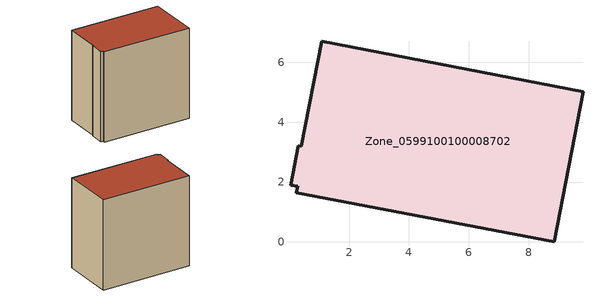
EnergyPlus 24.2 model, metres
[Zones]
Zone_0599100100008702
 floor ground (C_G): 8.86,0 0.23,1.65 0.28,1.86 0.04,1.89 0.29,3.21 0.39,3.19 1.08,6.71 9.82,5.01 z0
 wall outside (C_F): 9.82,5.01 1.08,6.71 0.39,3.19 0.29,3.21 0.04,1.89 0.28,1.86 0.23,1.65 8.86,0 9.82,5.01 z0:8.82
 roof outside (C_R): 0.23,1.65 8.86,0 9.82,5.01 1.08,6.71 0.39,3.19 0.29,3.21 0.04,1.89 0.28,1.86 z8.82
[BUILDING]
Pand.0599100100008702: North Axis=0; Terrain=City; Loads Convergence Tolerance Value=0.04; Temperature Convergence Tolerance Value=0.4; Solar Distribution=FullExterior; Maximum Number of Warmup Days=25; Minimum Number of Warmup Days=1
[Site:Location]
Rotterdam.The.Hague.AP_ZH_NLD Design_Conditions: Latitude=51.96; Longitude=4.45; Time Zone=1; Elevation=-4.5
[SITE:GROUNDTEMPERATURE:BUILDINGSURFACE]
18, 18, 18, 18, 18, 18, 18, 18, 18, 18, 18, 18
[MATERIAL] Thermal Absorptance=0.9; Solar Absorptance=0.7; Visible Absorptance=0.7
Name | Roughness | Thickness | Conductivity | Density | Specific Heat
G.TI.2015-2018 | MediumSmooth | 0.15 | 0.0428571 | 540 | 1210
F.TI.2015-2018 | Rough | 0.3 | 0.0666667 | 1920 | 840
R.TI.2015-2018 | MediumRough | 0.2 | 0.0333333 | 1500 | 1000
[CONSTRUCTION]
C_G: G.TI.2015-2018
C_F: F.TI.2015-2018
C_R: R.TI.2015-2018
[ZONE]
Zone_0599100100008702: Type=1; Multiplier=1; Ceiling Height=Autocalculate; Volume=Autocalculate; Floor Area=autocalculate; Part of Total Floor Area=Yes
[ZONEINFILTRATION:DESIGNFLOWRATE]
Infil_Zone_0599100100008702: Zone or ZoneList or Space or SpaceList=Zone_0599100100008702; Schedule=AlwaysOn; Design Flow Rate Calculation Method=Flow/Area; Flow Rate per Floor Area=0.0015; Constant Term Coefficient=1; Temperature Term Coefficient=0; Velocity Term Coefficient=0; Velocity Squared Term Coefficient=0
[HVACTEMPLATE:ZONE:IDEALLOADSAIRSYSTEM]
Zone_0599100100008702: Maximum Heating Supply Air Temperature=50; Minimum Cooling Supply Air Temperature=13; Maximum Heating Supply Air Humidity Ratio=0.0156; Minimum Cooling Supply Air Humidity Ratio=0.0077; Heating Limit=NoLimit; Cooling Limit=NoLimit; Dehumidification Control Type=ConstantSensibleHeatRatio; Cooling Sensible Heat Ratio=0.7; Dehumidification Setpoint=60; Humidification Control Type=None; Humidification Setpoint=30; Outdoor Air Method=None; Outdoor Air Flow Rate per Person=0.00944; Outdoor Air Flow Rate per Zone Floor Area=0; Outdoor Air Flow Rate per Zone=0; Demand Controlled Ventilation Type=None; Outdoor Air Economizer Type=NoEconomizer; Heat Recovery Type=None; Sensible Heat Recovery Effectiveness=0.7; Latent Heat Recovery Effectiveness=0.65
[ZONECONTROL:THERMOSTAT]
ThermostatControl_Zone_0599100100008702: Zone or ZoneList=Zone_0599100100008702; Control Type Schedule=DualSetpointControlType; Control 1=Thermostat_Zone_0599100100008702; Temperature Difference Between Cutout And Setpoint=0
[THERMOSTATSETPOINT:DUALSETPOINT]
Thermostat_Zone_0599100100008702: Heating Setpoint Temperature Schedule=HeatingSetpoint_Zone_0599100100008702; Cooling Setpoint Temperature Schedule=CoolingSetpoint_Zone_0599100100008702
[SCHEDULE:COMPACT]
HeatingSetpoint_Zone_0599100100008702: Through: 12/31, For: AllDays, Until: 24:00, 21
CoolingSetpoint_Zone_0599100100008702: Through: 12/31, For: AllDays, Until: 24:00, 24
DualSetpointControlType: Through: 12/31, For: AllDays, Until: 24:00, 4
AlwaysOn: Through: 12/31, For: AllDays, Until: 24:00, 1
